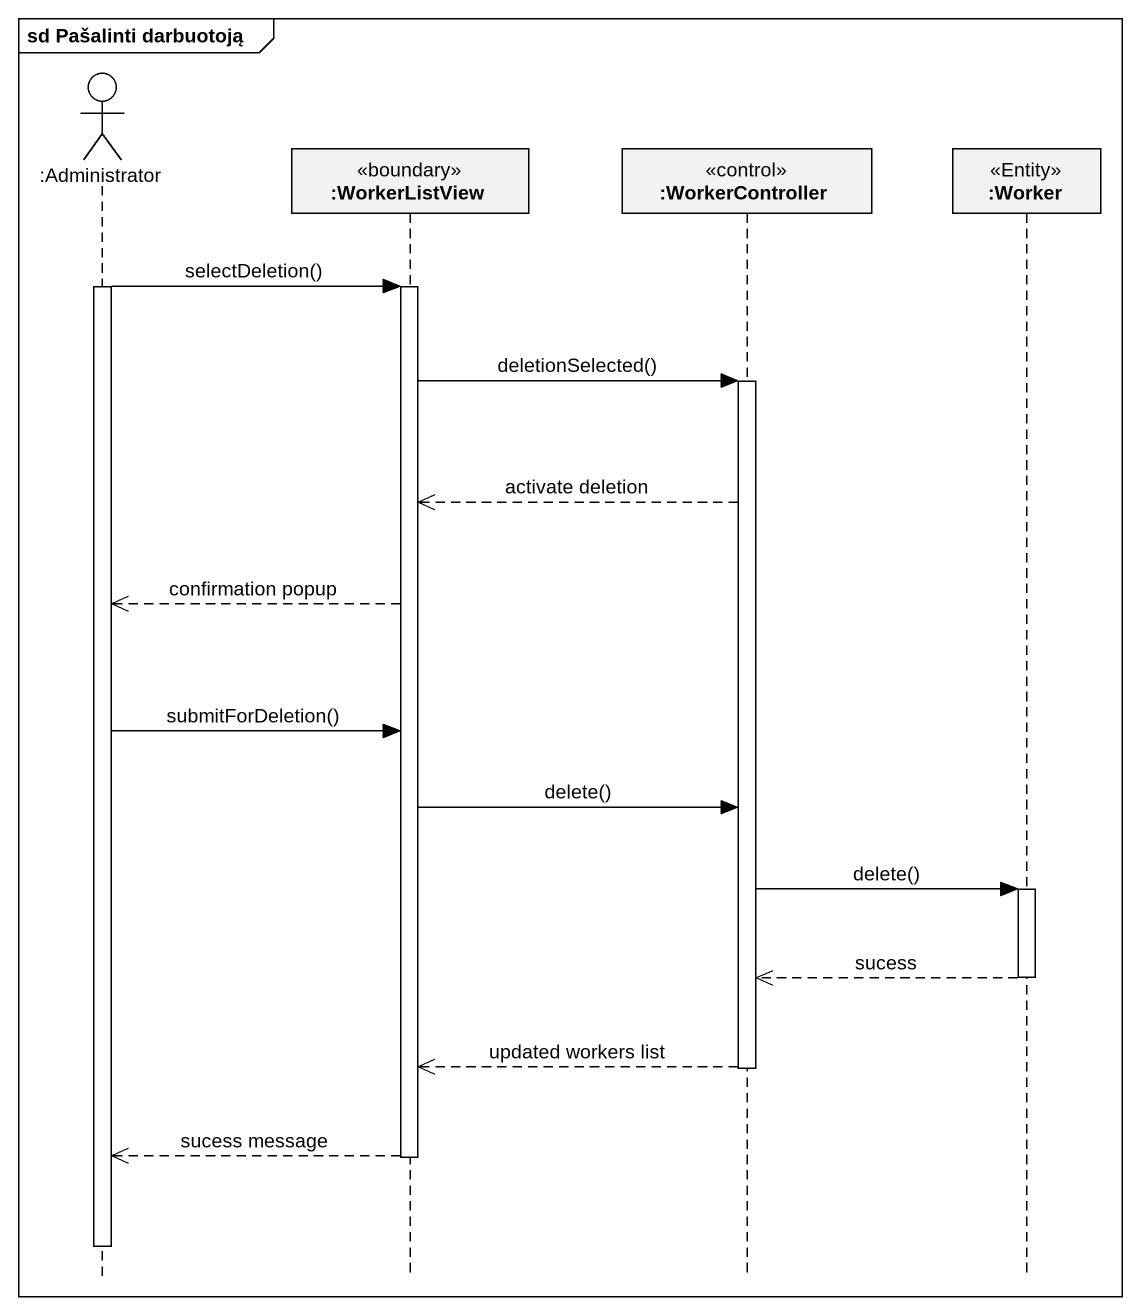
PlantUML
@startuml
mainframe sd Pašalinti darbuotoją
hide footbox
actor ":Administrator" as Administrator
participant ":WorkerListView" as WorkerListView <<boundary>>
participant ":WorkerController" as WorkerController <<control>>
participant ":Worker" as Worker <<Entity>>

activate Administrator
Administrator -> WorkerListView : selectDeletion()
activate WorkerListView
WorkerListView -> WorkerController : deletionSelected()
activate WorkerController
WorkerController -->> WorkerListView : activate deletion
WorkerListView -->> Administrator : confirmation popup
Administrator -> WorkerListView : submitForDeletion()
WorkerListView -> WorkerController : delete()
WorkerController -> Worker : delete()
activate Worker
Worker -->> WorkerController : sucess
deactivate Worker
WorkerController -->> WorkerListView : updated workers list
deactivate WorkerController
WorkerListView -->> Administrator : sucess message
deactivate WorkerListView
deactivate Administrator
@enduml
